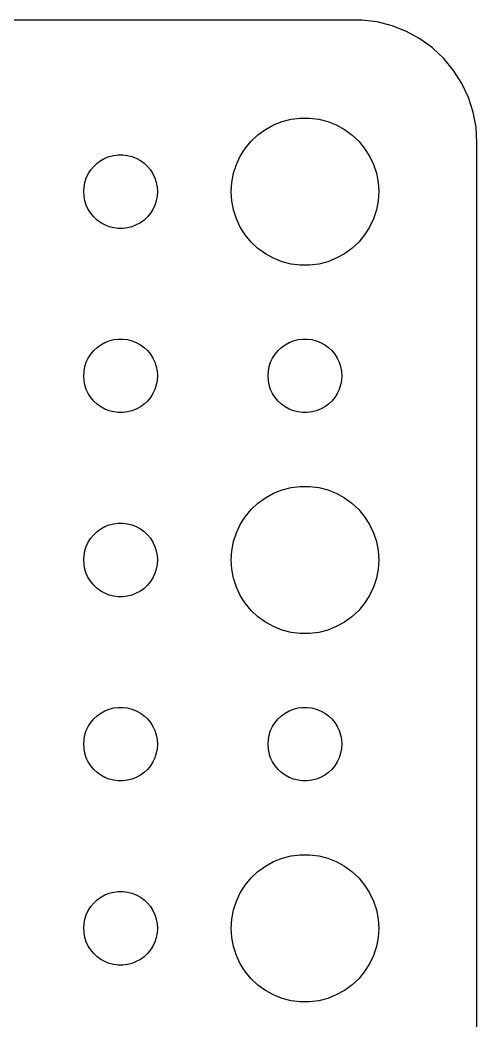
# Model space of a CAD drawing. Header units: metres. Extents: x -74 to 74, y -37 to 37.
# Drawn here: x 55.91 to 74.5, y -3.73 to 36.99 of the extents above; entities that cross this region are included whole.
import ezdxf

# ---------------------------------------------------------------- set-up
doc = ezdxf.new("R2010")
doc.units = ezdxf.units.M

msp = doc.modelspace()

# ---------------------------------------------------------------- linework, layer by layer
for p, q in [((69.8139, 36.9901), (-69.8139, 36.9901)), ((70.4369, 36.9114), (69.8139, 36.9901)), ((71.0451, 36.7553), (70.4369, 36.9114)), ((71.6289, 36.5241), (71.0451, 36.7553)), ((72.1791, 36.2216), (71.6289, 36.5241)), ((72.6871, 35.8526), (72.1791, 36.2216)), ((73.1448, 35.4227), (72.6871, 35.8526)), ((73.5451, 34.9389), (73.1448, 35.4227)), ((73.8815, 34.4088), (73.5451, 34.9389)), ((74.1489, 33.8406), (73.8815, 34.4088)), ((74.3429, 33.2434), (74.1489, 33.8406)), ((66.9379, 32.9469), (67.3116, 32.9941)), ((67.3116, 32.9941), (67.6884, 32.9941)), ((67.6884, 32.9941), (68.0621, 32.9469)), ((74.4606, 32.6267), (74.3429, 33.2434)), ((65.8925, 32.533), (66.2227, 32.7145)), ((66.2227, 32.7145), (66.573, 32.8532)), ((66.573, 32.8532), (66.9379, 32.9469)), ((68.0621, 32.9469), (68.427, 32.8532)), ((68.427, 32.8532), (68.7773, 32.7145)), ((68.7773, 32.7145), (69.1075, 32.533)), ((74.5, 32), (74.4606, 32.6267)), ((65.3131, 32.0536), (65.5877, 32.3115)), ((65.5877, 32.3115), (65.8925, 32.533)), ((69.1075, 32.533), (69.4123, 32.3115)), ((69.4123, 32.3115), (69.6869, 32.0536)), ((65.073, 31.7634), (65.3131, 32.0536)), ((69.6869, 32.0536), (69.927, 31.7634)), ((74.5, -32), (74.5, 32)), ((59.3613, 31.3572), (59.5365, 31.4266)), ((59.5365, 31.4266), (59.7189, 31.4734)), ((59.7189, 31.4734), (59.9058, 31.497)), ((59.9058, 31.497), (60.0942, 31.497)), ((60.0942, 31.497), (60.2811, 31.4734)), ((60.2811, 31.4734), (60.4635, 31.4266)), ((60.4635, 31.4266), (60.6387, 31.3572)), ((64.7107, 31.1044), (64.8711, 31.4453)), ((64.8711, 31.4453), (65.073, 31.7634)), ((69.927, 31.7634), (70.1289, 31.4453)), ((70.1289, 31.4453), (70.2893, 31.1044)), ((58.7865, 30.8817), (58.9065, 31.0268)), ((58.9065, 31.0268), (59.0439, 31.1558)), ((59.0439, 31.1558), (59.1963, 31.2665)), ((59.1963, 31.2665), (59.3613, 31.3572)), ((60.6387, 31.3572), (60.8037, 31.2665)), ((60.8037, 31.2665), (60.9561, 31.1558)), ((60.9561, 31.1558), (61.0934, 31.0268)), ((61.0934, 31.0268), (61.2135, 30.8817)), ((64.5943, 30.7461), (64.7107, 31.1044)), ((70.2893, 31.1044), (70.4057, 30.7461)), ((58.5471, 30.373), (58.6053, 30.5522)), ((58.6053, 30.5522), (58.6855, 30.7226)), ((58.6855, 30.7226), (58.7865, 30.8817)), ((61.2135, 30.8817), (61.3145, 30.7226)), ((61.3145, 30.7226), (61.3947, 30.5522)), ((61.3947, 30.5522), (61.4529, 30.373)), ((64.5237, 30.376), (64.5943, 30.7461)), ((70.4057, 30.7461), (70.4763, 30.376)), ((58.5, 30), (58.5118, 30.188)), ((58.5118, 30.188), (58.5471, 30.373)), ((61.4529, 30.373), (61.4882, 30.188)), ((61.4882, 30.188), (61.5, 30)), ((64.5, 30), (64.5237, 30.376)), ((70.4763, 30.376), (70.5, 30)), ((58.5118, 29.812), (58.5, 30)), ((58.5471, 29.627), (58.5118, 29.812)), ((61.4882, 29.812), (61.4529, 29.627)), ((61.5, 30), (61.4882, 29.812)), ((64.5237, 29.624), (64.5, 30)), ((70.5, 30), (70.4763, 29.624)), ((58.6053, 29.4478), (58.5471, 29.627)), ((58.6855, 29.2774), (58.6053, 29.4478)), ((61.3947, 29.4478), (61.3145, 29.2774)), ((61.4529, 29.627), (61.3947, 29.4478)), ((64.5943, 29.2539), (64.5237, 29.624)), ((70.4763, 29.624), (70.4057, 29.2539)), ((58.7865, 29.1183), (58.6855, 29.2774)), ((58.9065, 28.9732), (58.7865, 29.1183)), ((59.0439, 28.8442), (58.9065, 28.9732)), ((61.0934, 28.9732), (60.9561, 28.8442)), ((61.2135, 29.1183), (61.0934, 28.9732)), ((61.3145, 29.2774), (61.2135, 29.1183)), ((64.7107, 28.8956), (64.5943, 29.2539)), ((70.4057, 29.2539), (70.2893, 28.8956)), ((59.1963, 28.7335), (59.0439, 28.8442)), ((59.3613, 28.6427), (59.1963, 28.7335)), ((59.5365, 28.5734), (59.3613, 28.6427)), ((59.7189, 28.5266), (59.5365, 28.5734)), ((59.9058, 28.503), (59.7189, 28.5266)), ((60.2811, 28.5266), (60.0942, 28.503)), ((60.4635, 28.5734), (60.2811, 28.5266)), ((60.6387, 28.6427), (60.4635, 28.5734)), ((60.8037, 28.7335), (60.6387, 28.6427)), ((60.9561, 28.8442), (60.8037, 28.7335)), ((64.8711, 28.5547), (64.7107, 28.8956)), ((65.073, 28.2366), (64.8711, 28.5547)), ((70.1289, 28.5547), (69.927, 28.2366)), ((70.2893, 28.8956), (70.1289, 28.5547)), ((60.0942, 28.503), (59.9058, 28.503)), ((65.3131, 27.9464), (65.073, 28.2366)), ((69.927, 28.2366), (69.6869, 27.9464)), ((65.5877, 27.6884), (65.3131, 27.9464)), ((69.6869, 27.9464), (69.4123, 27.6884)), ((65.8925, 27.467), (65.5877, 27.6884)), ((66.2227, 27.2855), (65.8925, 27.467)), ((66.573, 27.1468), (66.2227, 27.2855)), ((68.7773, 27.2855), (68.427, 27.1468)), ((69.1075, 27.467), (68.7773, 27.2855)), ((69.4123, 27.6884), (69.1075, 27.467)), ((66.9379, 27.0531), (66.573, 27.1468)), ((67.3116, 27.0059), (66.9379, 27.0531)), ((67.6884, 27.0059), (67.3116, 27.0059)), ((68.0621, 27.0531), (67.6884, 27.0059)), ((68.427, 27.1468), (68.0621, 27.0531)), ((58.9065, 23.5268), (59.0439, 23.6558)), ((59.0439, 23.6558), (59.1963, 23.7665)), ((59.1963, 23.7665), (59.3613, 23.8572)), ((59.3613, 23.8572), (59.5365, 23.9266)), ((59.5365, 23.9266), (59.7189, 23.9734)), ((59.7189, 23.9734), (59.9058, 23.997)), ((59.9058, 23.997), (60.0942, 23.997)), ((60.0942, 23.997), (60.2811, 23.9734)), ((60.2811, 23.9734), (60.4635, 23.9266)), ((60.4635, 23.9266), (60.6387, 23.8572)), ((60.6387, 23.8572), (60.8037, 23.7665)), ((60.8037, 23.7665), (60.9561, 23.6558)), ((60.9561, 23.6558), (61.0934, 23.5268)), ((66.4065, 23.5268), (66.5439, 23.6558)), ((66.5439, 23.6558), (66.6963, 23.7665)), ((66.6963, 23.7665), (66.8613, 23.8572)), ((66.8613, 23.8572), (67.0365, 23.9266)), ((67.0365, 23.9266), (67.2189, 23.9734)), ((67.2189, 23.9734), (67.4058, 23.997)), ((67.4058, 23.997), (67.5942, 23.997)), ((67.5942, 23.997), (67.7811, 23.9734)), ((67.7811, 23.9734), (67.9635, 23.9266)), ((67.9635, 23.9266), (68.1387, 23.8572)), ((68.1387, 23.8572), (68.3037, 23.7665)), ((68.3037, 23.7665), (68.4561, 23.6558)), ((68.4561, 23.6558), (68.5934, 23.5268)), ((58.6053, 23.0522), (58.6855, 23.2226)), ((58.6855, 23.2226), (58.7865, 23.3817)), ((58.7865, 23.3817), (58.9065, 23.5268)), ((61.0934, 23.5268), (61.2135, 23.3817)), ((61.2135, 23.3817), (61.3145, 23.2226)), ((61.3145, 23.2226), (61.3947, 23.0522)), ((66.1053, 23.0522), (66.1855, 23.2226)), ((66.1855, 23.2226), (66.2865, 23.3817)), ((66.2865, 23.3817), (66.4065, 23.5268)), ((68.5934, 23.5268), (68.7135, 23.3817)), ((68.7135, 23.3817), (68.8145, 23.2226)), ((68.8145, 23.2226), (68.8947, 23.0522)), ((58.5118, 22.688), (58.5471, 22.873)), ((58.5471, 22.873), (58.6053, 23.0522)), ((61.3947, 23.0522), (61.4529, 22.873)), ((61.4529, 22.873), (61.4882, 22.688)), ((66.0118, 22.688), (66.0471, 22.873)), ((66.0471, 22.873), (66.1053, 23.0522)), ((68.8947, 23.0522), (68.9529, 22.873)), ((68.9529, 22.873), (68.9882, 22.688)), ((58.5, 22.5), (58.5118, 22.688)), ((58.5118, 22.312), (58.5, 22.5)), ((61.4882, 22.688), (61.5, 22.5)), ((61.5, 22.5), (61.4882, 22.312)), ((66, 22.5), (66.0118, 22.688)), ((66.0118, 22.312), (66, 22.5)), ((68.9882, 22.688), (69, 22.5)), ((69, 22.5), (68.9882, 22.312)), ((58.5471, 22.127), (58.5118, 22.312)), ((58.6053, 21.9478), (58.5471, 22.127)), ((61.4529, 22.127), (61.3947, 21.9478)), ((61.4882, 22.312), (61.4529, 22.127)), ((66.0471, 22.127), (66.0118, 22.312)), ((66.1053, 21.9478), (66.0471, 22.127)), ((68.9529, 22.127), (68.8947, 21.9478)), ((68.9882, 22.312), (68.9529, 22.127)), ((58.6855, 21.7774), (58.6053, 21.9478)), ((58.7865, 21.6183), (58.6855, 21.7774)), ((58.9065, 21.4732), (58.7865, 21.6183)), ((61.2135, 21.6183), (61.0934, 21.4732)), ((61.3145, 21.7774), (61.2135, 21.6183)), ((61.3947, 21.9478), (61.3145, 21.7774)), ((66.1855, 21.7774), (66.1053, 21.9478)), ((66.2865, 21.6183), (66.1855, 21.7774)), ((66.4065, 21.4732), (66.2865, 21.6183)), ((68.7135, 21.6183), (68.5934, 21.4732)), ((68.8145, 21.7774), (68.7135, 21.6183)), ((68.8947, 21.9478), (68.8145, 21.7774)), ((59.0439, 21.3442), (58.9065, 21.4732)), ((59.1963, 21.2335), (59.0439, 21.3442)), ((59.3613, 21.1427), (59.1963, 21.2335)), ((60.8037, 21.2335), (60.6387, 21.1427)), ((60.9561, 21.3442), (60.8037, 21.2335)), ((61.0934, 21.4732), (60.9561, 21.3442)), ((66.5439, 21.3442), (66.4065, 21.4732)), ((66.6963, 21.2335), (66.5439, 21.3442)), ((66.8613, 21.1427), (66.6963, 21.2335)), ((68.3037, 21.2335), (68.1387, 21.1427)), ((68.4561, 21.3442), (68.3037, 21.2335)), ((68.5934, 21.4732), (68.4561, 21.3442)), ((59.5365, 21.0734), (59.3613, 21.1427)), ((59.7189, 21.0266), (59.5365, 21.0734)), ((59.9058, 21.003), (59.7189, 21.0266)), ((60.0942, 21.003), (59.9058, 21.003)), ((60.2811, 21.0266), (60.0942, 21.003)), ((60.4635, 21.0734), (60.2811, 21.0266)), ((60.6387, 21.1427), (60.4635, 21.0734)), ((67.0365, 21.0734), (66.8613, 21.1427)), ((67.2189, 21.0266), (67.0365, 21.0734)), ((67.4058, 21.003), (67.2189, 21.0266)), ((67.5942, 21.003), (67.4058, 21.003)), ((67.7811, 21.0266), (67.5942, 21.003)), ((67.9635, 21.0734), (67.7811, 21.0266)), ((68.1387, 21.1427), (67.9635, 21.0734)), ((66.573, 17.8532), (66.9379, 17.9469)), ((66.9379, 17.9469), (67.3116, 17.9941)), ((67.3116, 17.9941), (67.6884, 17.9941)), ((67.6884, 17.9941), (68.0621, 17.9469)), ((68.0621, 17.9469), (68.427, 17.8532)), ((65.5877, 17.3115), (65.8925, 17.533)), ((65.8925, 17.533), (66.2227, 17.7145)), ((66.2227, 17.7145), (66.573, 17.8532)), ((68.427, 17.8532), (68.7773, 17.7145)), ((68.7773, 17.7145), (69.1075, 17.533)), ((69.1075, 17.533), (69.4123, 17.3115)), ((65.3131, 17.0536), (65.5877, 17.3115)), ((69.4123, 17.3115), (69.6869, 17.0536)), ((64.8711, 16.4453), (65.073, 16.7634)), ((65.073, 16.7634), (65.3131, 17.0536)), ((69.6869, 17.0536), (69.927, 16.7634)), ((69.927, 16.7634), (70.1289, 16.4453)), ((59.1963, 16.2665), (59.3613, 16.3572)), ((59.3613, 16.3572), (59.5365, 16.4266)), ((59.5365, 16.4266), (59.7189, 16.4734)), ((59.7189, 16.4734), (59.9058, 16.497)), ((59.9058, 16.497), (60.0942, 16.497)), ((60.0942, 16.497), (60.2811, 16.4734)), ((60.2811, 16.4734), (60.4635, 16.4266)), ((60.4635, 16.4266), (60.6387, 16.3572)), ((60.6387, 16.3572), (60.8037, 16.2665)), ((64.7107, 16.1044), (64.8711, 16.4453)), ((70.1289, 16.4453), (70.2893, 16.1044)), ((58.7865, 15.8817), (58.9065, 16.0268)), ((58.9065, 16.0268), (59.0439, 16.1558)), ((59.0439, 16.1558), (59.1963, 16.2665)), ((60.8037, 16.2665), (60.9561, 16.1558)), ((60.9561, 16.1558), (61.0934, 16.0268)), ((61.0934, 16.0268), (61.2135, 15.8817)), ((64.5943, 15.7461), (64.7107, 16.1044)), ((70.2893, 16.1044), (70.4057, 15.7461)), ((58.5471, 15.373), (58.6053, 15.5522)), ((58.6053, 15.5522), (58.6855, 15.7226)), ((58.6855, 15.7226), (58.7865, 15.8817)), ((61.2135, 15.8817), (61.3145, 15.7226)), ((61.3145, 15.7226), (61.3947, 15.5522)), ((61.3947, 15.5522), (61.4529, 15.373)), ((64.5237, 15.376), (64.5943, 15.7461)), ((70.4057, 15.7461), (70.4763, 15.376)), ((58.5, 15), (58.5118, 15.188)), ((58.5118, 15.188), (58.5471, 15.373)), ((61.4529, 15.373), (61.4882, 15.188)), ((61.4882, 15.188), (61.5, 15)), ((64.5, 15), (64.5237, 15.376)), ((70.4763, 15.376), (70.5, 15)), ((58.5118, 14.812), (58.5, 15)), ((58.5471, 14.627), (58.5118, 14.812)), ((61.4882, 14.812), (61.4529, 14.627)), ((61.5, 15), (61.4882, 14.812)), ((64.5237, 14.624), (64.5, 15)), ((70.5, 15), (70.4763, 14.624)), ((58.6053, 14.4478), (58.5471, 14.627)), ((58.6855, 14.2774), (58.6053, 14.4478)), ((58.7865, 14.1183), (58.6855, 14.2774)), ((61.3145, 14.2774), (61.2135, 14.1183)), ((61.3947, 14.4478), (61.3145, 14.2774)), ((61.4529, 14.627), (61.3947, 14.4478)), ((64.5943, 14.2539), (64.5237, 14.624)), ((64.7107, 13.8956), (64.5943, 14.2539)), ((70.4057, 14.2539), (70.2893, 13.8956)), ((70.4763, 14.624), (70.4057, 14.2539)), ((58.9065, 13.9732), (58.7865, 14.1183)), ((59.0439, 13.8442), (58.9065, 13.9732)), ((61.0934, 13.9732), (60.9561, 13.8442)), ((61.2135, 14.1183), (61.0934, 13.9732)), ((64.8711, 13.5547), (64.7107, 13.8956)), ((70.2893, 13.8956), (70.1289, 13.5547)), ((59.1963, 13.7335), (59.0439, 13.8442)), ((59.3613, 13.6427), (59.1963, 13.7335)), ((59.5365, 13.5734), (59.3613, 13.6427)), ((59.7189, 13.5266), (59.5365, 13.5734)), ((59.9058, 13.5029), (59.7189, 13.5266)), ((60.0942, 13.5029), (59.9058, 13.5029)), ((60.2811, 13.5266), (60.0942, 13.5029)), ((60.4635, 13.5734), (60.2811, 13.5266)), ((60.6387, 13.6427), (60.4635, 13.5734)), ((60.8037, 13.7335), (60.6387, 13.6427)), ((60.9561, 13.8442), (60.8037, 13.7335)), ((65.073, 13.2366), (64.8711, 13.5547)), ((70.1289, 13.5547), (69.927, 13.2366)), ((65.3131, 12.9464), (65.073, 13.2366)), ((69.927, 13.2366), (69.6869, 12.9464)), ((65.5877, 12.6884), (65.3131, 12.9464)), ((65.8925, 12.467), (65.5877, 12.6884)), ((69.4123, 12.6884), (69.1075, 12.467)), ((69.6869, 12.9464), (69.4123, 12.6884)), ((66.2227, 12.2855), (65.8925, 12.467)), ((66.573, 12.1468), (66.2227, 12.2855)), ((68.7773, 12.2855), (68.427, 12.1468)), ((69.1075, 12.467), (68.7773, 12.2855)), ((66.9379, 12.0531), (66.573, 12.1468)), ((67.3116, 12.0059), (66.9379, 12.0531)), ((67.6884, 12.0059), (67.3116, 12.0059)), ((68.0621, 12.0531), (67.6884, 12.0059)), ((68.427, 12.1468), (68.0621, 12.0531)), ((59.5365, 8.92657), (59.7189, 8.97342)), ((59.7189, 8.97342), (59.9058, 8.99704)), ((59.9058, 8.99704), (60.0942, 8.99704)), ((60.0942, 8.99704), (60.2811, 8.97342)), ((60.2811, 8.97342), (60.4635, 8.92657)), ((67.0365, 8.92657), (67.2189, 8.97342)), ((67.2189, 8.97342), (67.4058, 8.99704)), ((67.4058, 8.99704), (67.5942, 8.99704)), ((67.5942, 8.99704), (67.7811, 8.97342)), ((67.7811, 8.97342), (67.9635, 8.92657)), ((58.9065, 8.52681), (59.0439, 8.65576)), ((59.0439, 8.65576), (59.1963, 8.76648)), ((59.1963, 8.76648), (59.3613, 8.85724)), ((59.3613, 8.85724), (59.5365, 8.92657)), ((60.4635, 8.92657), (60.6387, 8.85724)), ((60.6387, 8.85724), (60.8037, 8.76648)), ((60.8037, 8.76648), (60.9561, 8.65576)), ((60.9561, 8.65576), (61.0934, 8.52681)), ((66.4065, 8.52681), (66.5439, 8.65576)), ((66.5439, 8.65576), (66.6963, 8.76648)), ((66.6963, 8.76648), (66.8613, 8.85724)), ((66.8613, 8.85724), (67.0365, 8.92657)), ((67.9635, 8.92657), (68.1387, 8.85724)), ((68.1387, 8.85724), (68.3037, 8.76648)), ((68.3037, 8.76648), (68.4561, 8.65576)), ((68.4561, 8.65576), (68.5934, 8.52681)), ((58.6053, 8.05219), (58.6855, 8.22263)), ((58.6855, 8.22263), (58.7865, 8.38167)), ((58.7865, 8.38167), (58.9065, 8.52681)), ((61.0934, 8.52681), (61.2135, 8.38167)), ((61.2135, 8.38167), (61.3145, 8.22263)), ((61.3145, 8.22263), (61.3947, 8.05219)), ((66.1053, 8.05219), (66.1855, 8.22263)), ((66.1855, 8.22263), (66.2865, 8.38167)), ((66.2865, 8.38167), (66.4065, 8.52681)), ((68.5934, 8.52681), (68.7135, 8.38167)), ((68.7135, 8.38167), (68.8145, 8.22263)), ((68.8145, 8.22263), (68.8947, 8.05219)), ((58.5118, 7.68799), (58.5471, 7.87303)), ((58.5471, 7.87303), (58.6053, 8.05219)), ((61.3947, 8.05219), (61.4529, 7.87303)), ((61.4529, 7.87303), (61.4882, 7.68799)), ((66.0118, 7.68799), (66.0471, 7.87303)), ((66.0471, 7.87303), (66.1053, 8.05219)), ((68.8947, 8.05219), (68.9529, 7.87303)), ((68.9529, 7.87303), (68.9882, 7.68799)), ((58.5, 7.5), (58.5118, 7.68799)), ((58.5118, 7.312), (58.5, 7.5)), ((61.4882, 7.68799), (61.5, 7.5)), ((61.5, 7.5), (61.4882, 7.312)), ((66, 7.5), (66.0118, 7.68799)), ((66.0118, 7.312), (66, 7.5)), ((68.9882, 7.68799), (69, 7.5)), ((69, 7.5), (68.9882, 7.312)), ((58.5471, 7.12695), (58.5118, 7.312)), ((58.6053, 6.9478), (58.5471, 7.12695)), ((58.6855, 6.77736), (58.6053, 6.9478)), ((61.3947, 6.9478), (61.3145, 6.77736)), ((61.4529, 7.12695), (61.3947, 6.9478)), ((61.4882, 7.312), (61.4529, 7.12695)), ((66.0471, 7.12695), (66.0118, 7.312)), ((66.1053, 6.9478), (66.0471, 7.12695)), ((66.1855, 6.77736), (66.1053, 6.9478)), ((68.8947, 6.9478), (68.8145, 6.77736)), ((68.9529, 7.12695), (68.8947, 6.9478)), ((68.9882, 7.312), (68.9529, 7.12695)), ((58.7865, 6.61832), (58.6855, 6.77736)), ((58.9065, 6.47318), (58.7865, 6.61832)), ((61.2135, 6.61832), (61.0934, 6.47318)), ((61.3145, 6.77736), (61.2135, 6.61832)), ((66.2865, 6.61832), (66.1855, 6.77736)), ((66.4065, 6.47318), (66.2865, 6.61832)), ((68.7135, 6.61832), (68.5934, 6.47318)), ((68.8145, 6.77736), (68.7135, 6.61832)), ((59.0439, 6.34422), (58.9065, 6.47318)), ((59.1963, 6.23351), (59.0439, 6.34422)), ((59.3613, 6.14275), (59.1963, 6.23351)), ((59.5365, 6.07341), (59.3613, 6.14275)), ((60.6387, 6.14275), (60.4635, 6.07341)), ((60.8037, 6.23351), (60.6387, 6.14275)), ((60.9561, 6.34422), (60.8037, 6.23351)), ((61.0934, 6.47318), (60.9561, 6.34422)), ((66.5439, 6.34422), (66.4065, 6.47318)), ((66.6963, 6.23351), (66.5439, 6.34422)), ((66.8613, 6.14275), (66.6963, 6.23351)), ((67.0365, 6.07341), (66.8613, 6.14275)), ((68.1387, 6.14275), (67.9635, 6.07341)), ((68.3037, 6.23351), (68.1387, 6.14275)), ((68.4561, 6.34422), (68.3037, 6.23351)), ((68.5934, 6.47318), (68.4561, 6.34422)), ((59.7189, 6.02657), (59.5365, 6.07341)), ((59.9058, 6.00294), (59.7189, 6.02657)), ((60.0942, 6.00294), (59.9058, 6.00294)), ((60.2811, 6.02657), (60.0942, 6.00294)), ((60.4635, 6.07341), (60.2811, 6.02657)), ((67.2189, 6.02657), (67.0365, 6.07341)), ((67.4058, 6.00294), (67.2189, 6.02657)), ((67.5942, 6.00294), (67.4058, 6.00294)), ((67.7811, 6.02657), (67.5942, 6.00294)), ((67.9635, 6.07341), (67.7811, 6.02657)), ((66.2227, 2.71448), (66.573, 2.85316)), ((66.573, 2.85316), (66.9379, 2.94685)), ((66.9379, 2.94685), (67.3116, 2.99408)), ((67.3116, 2.99408), (67.6884, 2.99408)), ((67.6884, 2.99408), (68.0621, 2.94685)), ((68.0621, 2.94685), (68.427, 2.85316)), ((68.427, 2.85316), (68.7773, 2.71448)), ((65.5877, 2.31154), (65.8925, 2.53297)), ((65.8925, 2.53297), (66.2227, 2.71448)), ((68.7773, 2.71448), (69.1075, 2.53297)), ((69.1075, 2.53297), (69.4123, 2.31154)), ((65.073, 1.76335), (65.3131, 2.05363)), ((65.3131, 2.05363), (65.5877, 2.31154)), ((69.4123, 2.31154), (69.6869, 2.05363)), ((69.6869, 2.05363), (69.927, 1.76335)), ((64.8711, 1.44525), (65.073, 1.76335)), ((69.927, 1.76335), (70.1289, 1.44525)), ((59.0439, 1.15576), (59.1963, 1.26648)), ((59.1963, 1.26648), (59.3613, 1.35724)), ((59.3613, 1.35724), (59.5365, 1.42657)), ((59.5365, 1.42657), (59.7189, 1.47342)), ((59.7189, 1.47342), (59.9058, 1.49704)), ((59.9058, 1.49704), (60.0942, 1.49704)), ((60.0942, 1.49704), (60.2811, 1.47342)), ((60.2811, 1.47342), (60.4635, 1.42657)), ((60.4635, 1.42657), (60.6387, 1.35724)), ((60.6387, 1.35724), (60.8037, 1.26648)), ((60.8037, 1.26648), (60.9561, 1.15576)), ((64.7107, 1.10437), (64.8711, 1.44525)), ((70.1289, 1.44525), (70.2893, 1.10437)), ((58.6855, 0.722626), (58.7865, 0.881668)), ((58.7865, 0.881668), (58.9065, 1.02681)), ((58.9065, 1.02681), (59.0439, 1.15576)), ((60.9561, 1.15576), (61.0934, 1.02681)), ((61.0934, 1.02681), (61.2135, 0.881668)), ((61.2135, 0.881668), (61.3145, 0.722626)), ((64.5943, 0.746063), (64.7107, 1.10437)), ((70.2893, 1.10437), (70.4057, 0.746063)), ((58.5471, 0.373032), (58.6053, 0.552185)), ((58.6053, 0.552185), (58.6855, 0.722626)), ((61.3145, 0.722626), (61.3947, 0.552185)), ((61.3947, 0.552185), (61.4529, 0.373032)), ((64.5237, 0.375992), (64.5943, 0.746063)), ((70.4057, 0.746063), (70.4763, 0.375992)), ((58.5, 0), (58.5118, 0.187988)), ((58.5118, -0.187988), (58.5, 0)), ((58.5118, 0.187988), (58.5471, 0.373032)), ((61.4529, 0.373032), (61.4882, 0.187988)), ((61.4882, 0.187988), (61.5, 0)), ((61.5, 0), (61.4882, -0.187988)), ((64.5, 0), (64.5237, 0.375992)), ((64.5237, -0.375992), (64.5, 0)), ((70.4763, 0.375992), (70.5, 0)), ((70.5, 0), (70.4763, -0.375992)), ((58.5471, -0.373032), (58.5118, -0.187988)), ((58.6053, -0.552185), (58.5471, -0.373032)), ((61.4529, -0.373032), (61.3947, -0.552185)), ((61.4882, -0.187988), (61.4529, -0.373032)), ((64.5943, -0.746063), (64.5237, -0.375992)), ((70.4763, -0.375992), (70.4057, -0.746063)), ((58.6855, -0.722626), (58.6053, -0.552185)), ((58.7865, -0.881668), (58.6855, -0.722626)), ((61.3145, -0.722626), (61.2135, -0.881668)), ((61.3947, -0.552185), (61.3145, -0.722626)), ((64.7107, -1.10437), (64.5943, -0.746063)), ((70.4057, -0.746063), (70.2893, -1.10437)), ((58.9065, -1.02681), (58.7865, -0.881668)), ((59.0439, -1.15576), (58.9065, -1.02681)), ((59.1963, -1.26648), (59.0439, -1.15576)), ((60.9561, -1.15576), (60.8037, -1.26648)), ((61.0934, -1.02681), (60.9561, -1.15576)), ((61.2135, -0.881668), (61.0934, -1.02681)), ((64.8711, -1.44525), (64.7107, -1.10437)), ((70.2893, -1.10437), (70.1289, -1.44525)), ((59.3613, -1.35724), (59.1963, -1.26648)), ((59.5365, -1.42657), (59.3613, -1.35724)), ((59.7189, -1.47342), (59.5365, -1.42657)), ((59.9058, -1.49704), (59.7189, -1.47342)), ((60.0942, -1.49704), (59.9058, -1.49704)), ((60.2811, -1.47342), (60.0942, -1.49704)), ((60.4635, -1.42657), (60.2811, -1.47342)), ((60.6387, -1.35724), (60.4635, -1.42657)), ((60.8037, -1.26648), (60.6387, -1.35724)), ((65.073, -1.76335), (64.8711, -1.44525)), ((70.1289, -1.44525), (69.927, -1.76335)), ((65.3131, -2.05363), (65.073, -1.76335)), ((69.927, -1.76335), (69.6869, -2.05363)), ((65.5877, -2.31154), (65.3131, -2.05363)), ((65.8925, -2.53297), (65.5877, -2.31154)), ((69.4123, -2.31154), (69.1075, -2.53297)), ((69.6869, -2.05363), (69.4123, -2.31154)), ((66.2227, -2.71448), (65.8925, -2.53297)), ((66.573, -2.85316), (66.2227, -2.71448)), ((68.7773, -2.71448), (68.427, -2.85316)), ((69.1075, -2.53297), (68.7773, -2.71448)), ((66.9379, -2.94685), (66.573, -2.85316)), ((67.3116, -2.99408), (66.9379, -2.94685)), ((67.6884, -2.99408), (67.3116, -2.99408)), ((68.0621, -2.94685), (67.6884, -2.99408)), ((68.427, -2.85316), (68.0621, -2.94685))]:
    msp.add_line(p, q)

doc.saveas('drawing.dxf')
